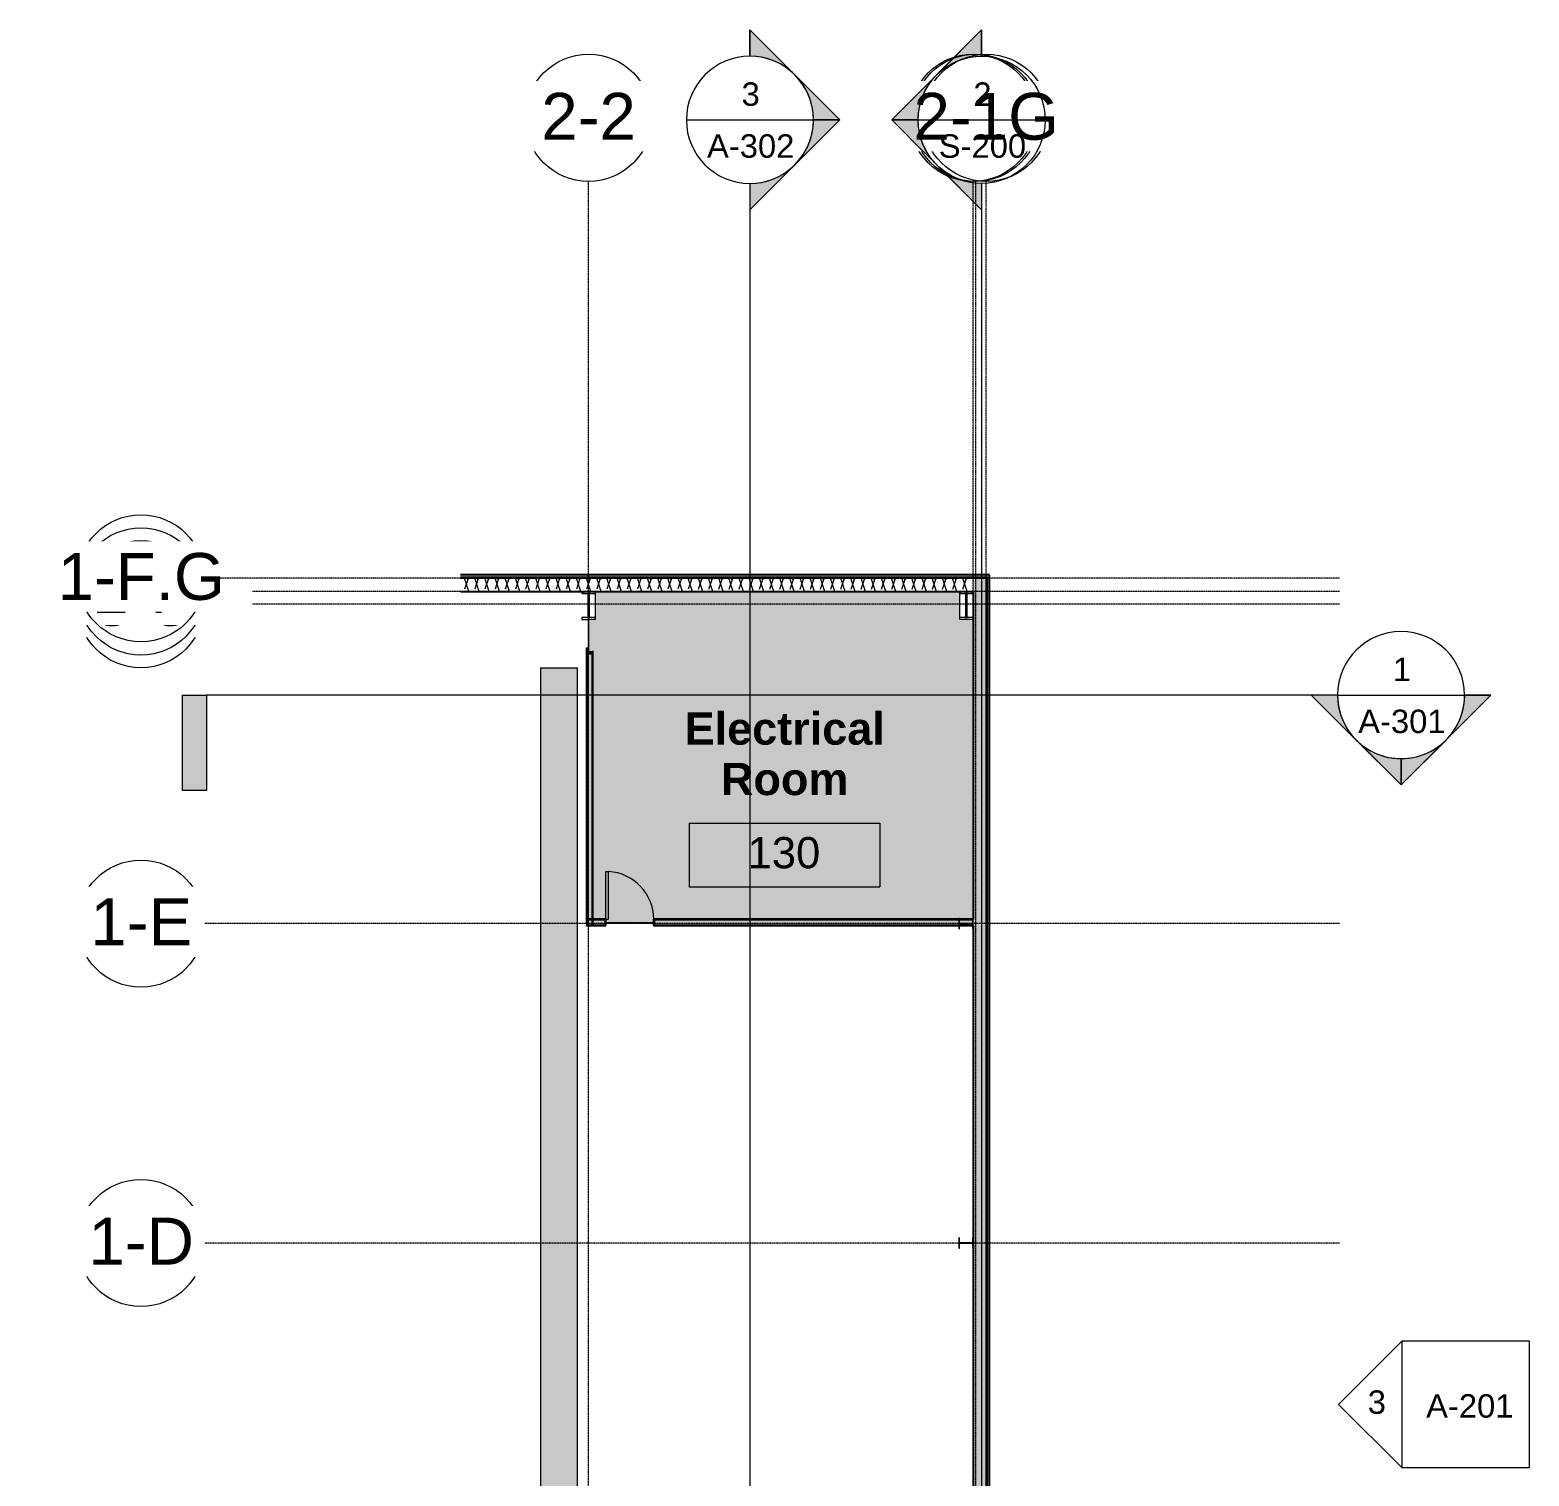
# Model space of a CAD drawing. Header units: inches. Extents: x 25557 to 33164, y -23509 to -20035.
# Drawn here: x 25559 to 26691, y -21802 to -20710 of the extents above; entities that cross this region are included whole.
import ezdxf

# ---------------------------------------------------------------- set-up
doc = ezdxf.new("R2010")
doc.units = ezdxf.units.IN
doc.header["$MEASUREMENT"] = 0
doc.linetypes.add('Grid Line 1_2_', pattern=[0.875, 0.5, -0.125, 0.125, -0.125])
for name, color, linetype, lineweight in [('A-DOOR', 31, 'Continuous', 9), ('A-FLOR', 192, 'Continuous', 9), ('A-WALL', 113, 'Continuous', 25), ('A-WALL-PATT', 111, 'Continuous', 25), ('G-ANNO-SYMB', 111, 'Continuous', 9), ('I-WALL', 2, 'Continuous', 9), ('L-SITE-WALL', 31, 'Continuous', 9), ('M-AREA-IDEN', 171, 'Continuous', 9), ('M-HVAC-DUCT', 70, 'Continuous', 9), ('S-BEAM', 12, 'Continuous', 9), ('S-COLS', 52, 'Continuous', 9), ('S-GRID', 1, 'Continuous', 9), ('S-GRID-IDEN', 1, 'Continuous', 9)]:
    doc.layers.add(name, color=color, linetype=linetype, lineweight=lineweight)
doc.styles.add('Arial', font='arial.ttf', dxfattribs={"height": 35.407186})
doc.styles.add('Arial_1', font='arial.ttf', dxfattribs={"height": 17.703593})
doc.styles.add('Arial_2', font='arial.ttf', dxfattribs={"height": 23.60479})
doc.styles.add('Arial_B', font='arialbd.ttf', dxfattribs={"height": 24.354149})
pattern_1 = [(0, (0, 0), (61.44, 15.36), [2.534, -43.546, 2.534, -43.546, -245.76]), (0, (0, 0), (61.44, 15.36), [-92.16, 2.534, -89.626, 2.534, -43.546, -107.52]), (0, (0, 0), (61.44, 15.36), [-230.4, 2.534, -28.186, 2.534, -74.266]), (120, (23.04, 7.68), (-44.02215, 45.528601), [2.534, -43.546, 2.534, -43.546, -245.76]), (120, (23.04, 7.68), (-44.02215, 45.528601), [-92.16, 2.534, -89.626, 2.534, -43.546, -107.52]), (120, (23.04, 7.68), (-44.02215, 45.528601), [-230.4, 2.534, -28.186, 2.534, -74.266]), (240, (30.72, 38.4), (-17.41785, -60.888601), [2.534, -43.546, 2.534, -43.546, -245.76]), (240, (30.72, 38.4), (-17.41785, -60.888601), [-92.16, 2.534, -89.626, 2.534, -43.546, -107.52]), (240, (30.72, 38.4), (-17.41785, -60.888601), [-230.4, 2.534, -28.186, 2.534, -74.266])]
pattern_2 = [(161.57, (0.96, 0.96), (-7.6802237, -0.0009796), [0, -54.643, 6.067, 0]), (18.43, (-0.96, 0.96), (-7.6802237, 0.0009796), [0, -54.643, 6.067, 0]), (108.43, (0.96, 0.96), (3.8382953, -19.20136532), [18.211, -42.499]), (71.57, (-0.96, 0.96), (3.8382953, 19.20136532), [18.211, -42.499])]
pattern_3 = [(0, (0, 0), (0, 24), []), (90, (0, 0), (-24, 1e-15), [])]
pattern_4 = [(225, (26266.39, -22360.053), (19.00703, -19.00703), []), (225, (26266.39, -22388.853), (19.00703, -19.00703), [])]
pattern_5 = [(225, (25980.89, -22360.053), (19.00703, -19.00703), []), (225, (25980.89, -22388.853), (19.00703, -19.00703), [])]

# ---------------------------------------------------------------- blocks, each defined once
blk = doc.blocks.new('Single-Flush - 36_ x 80_-913687-Mezzanine Floor Plan')
at = {"layer": 'A-DOOR', "lineweight": 13}
for p, q in [((16, -2.4), (16, -38.4)), ((18, -2.4), (16, -2.4)), ((18, -2.4), (18, -38.4)), ((18, -38.4), (16, -38.4))]:
    blk.add_line(p, q, dxfattribs=at)
at = {"layer": 'A-DOOR'}
blk.add_arc((18, -2.4), 36.1, 180, 266.8211, dxfattribs=at)
blk = doc.blocks.new('columns and girder2 - one-1108489-Mezzanine Floor Plan')
at = {"layer": 'S-BEAM'}
h = blk.add_hatch(dxfattribs=at)
h.set_pattern_fill('FP_5', color=256, style=0, pattern_type=2)
h.set_pattern_definition(pattern_4)
h.paths.add_polyline_path([(5, -0.5), (-5, -0.5), (-5, -2), (5, -2)], flags=0)
h.paths.add_polyline_path([(5, -20), (-5, -20), (-5, -21.5), (5, -21.5)], flags=0)
h.paths.add_polyline_path([(-2.3, -1204.8), (-5, -1204.8), (-5, -1206.3), (5, -1206.3), (5, -1204.8)], flags=0)
h.paths.add_polyline_path([(5, -1224.3), (-5, -1224.3), (-5, -1225.8), (5, -1225.8)], flags=0)
h = blk.add_hatch(dxfattribs=at)
h.set_pattern_fill('FP_5', color=256, style=0, pattern_type=2)
h.set_pattern_definition(pattern_4)
h.paths.add_polyline_path([(-0.6, -2), (-0.6, -20), (0.6, -20), (0.6, -2)], flags=0)
h.paths.add_polyline_path([(0.6, -1206.3), (-0.6, -1206.3), (-0.6, -1224.3), (0.6, -1224.3)], flags=0)
at = {"layer": 'S-BEAM', "lineweight": 15}
for p, q in [((5, -0.5), (-5, -0.5)), ((-5, -0.5), (-5, -2)), ((-5, -2), (5, -2)), ((0.6, -2), (-0.6, -2)), ((-0.6, -2), (-0.6, -20)), ((0.6, -20), (0.6, -2)), ((5, -2), (5, -0.5)), ((5, -20), (-5, -20)), ((-5, -20), (-5, -21.5)), ((-5, -21.5), (5, -21.5)), ((-0.6, -20), (0.6, -20)), ((5, -21.5), (5, -20)), ((-5, -1206.3), (5, -1206.3)), ((0.6, -1206.3), (-0.6, -1206.3)), ((-0.6, -1206.3), (-0.6, -1224.3)), ((0.6, -1224.3), (0.6, -1206.3)), ((5, -1224.3), (-5, -1224.3)), ((-0.6, -1224.3), (0.6, -1224.3))]:
    blk.add_line(p, q, dxfattribs=at)
blk = doc.blocks.new('columns and girder2 - one-V1-Mezzanine Floor Plan')
at = {"layer": 'S-BEAM'}
h = blk.add_hatch(dxfattribs=at)
h.set_pattern_fill('FP_6', color=256, style=0, pattern_type=2)
h.set_pattern_definition(pattern_5)
h.paths.add_polyline_path([(5, -0.5), (-5, -0.5), (-5, -2), (5, -2)], flags=0)
h.paths.add_polyline_path([(5, -20), (-5, -20), (-5, -21.5), (5, -21.5)], flags=0)
h.paths.add_polyline_path([(0, -1204.8), (-5, -1204.8), (-5, -1206.3), (5, -1206.3), (5, -1204.8)], flags=0)
h.paths.add_polyline_path([(-5, -1224.3), (-5, -1225.8), (5, -1225.8), (5, -1224.3)], flags=0)
h = blk.add_hatch(dxfattribs=at)
h.set_pattern_fill('FP_6', color=256, style=0, pattern_type=2)
h.set_pattern_definition(pattern_5)
h.paths.add_polyline_path([(-0.6, -2), (-0.6, -20), (0.6, -20), (0.6, -2)], flags=0)
h.paths.add_polyline_path([(0.6, -1206.3), (-0.6, -1206.3), (-0.6, -1224.3), (0.6, -1224.3)], flags=0)
at = {"layer": 'S-BEAM', "lineweight": 15}
for p, q in [((5, -0.5), (-5, -0.5)), ((-5, -0.5), (-5, -2)), ((-5, -2), (5, -2)), ((0.6, -2), (-0.6, -2)), ((-0.6, -2), (-0.6, -20)), ((0.6, -20), (0.6, -2)), ((5, -2), (5, -0.5)), ((5, -20), (-5, -20)), ((-5, -20), (-5, -21.5)), ((-5, -21.5), (5, -21.5)), ((-0.6, -20), (0.6, -20)), ((5, -21.5), (5, -20)), ((-5, -1206.3), (5, -1206.3)), ((0.6, -1206.3), (-0.6, -1206.3)), ((-0.6, -1206.3), (-0.6, -1224.3)), ((5, -1204.8), (0, -1204.8)), ((0.6, -1224.3), (0.6, -1206.3)), ((5, -1206.3), (5, -1204.8)), ((5, -1224.3), (-5, -1224.3)), ((-0.6, -1224.3), (0.6, -1224.3)), ((5, -1225.8), (5, -1224.3))]:
    blk.add_line(p, q, dxfattribs=at)
blk = doc.blocks.new('Grid - Grid Head - Circle-14747-Mezzanine Floor Plan')
at = {"layer": 'S-GRID-IDEN'}
blk.add_circle((0, 0), 0.25, dxfattribs=at)
blk = doc.blocks.new('Section - Section Head - Filled-1526-Mezzanine Floor Plan')
at = {"layer": 'G-ANNO-SYMB'}
h = blk.add_hatch(color=256, dxfattribs=at)
edge = h.paths.add_edge_path(flags=0)
edge.add_line((-0.4268, 0.1768), (-0.25, 0.3536))
edge.add_line((-0.25, 0.3536), (-0.25, 0.25))
edge.add_arc((-0.25, 0), 0.25, 90, 135)
h = blk.add_hatch(color=256, dxfattribs=at)
edge = h.paths.add_edge_path(flags=0)
edge.add_arc((-0.25, 0), 0.25, 45, 90)
edge.add_line((-0.25, 0.25), (-0.25, 0.3536))
edge.add_line((-0.25, 0.3536), (-0.0732, 0.1768))
h = blk.add_hatch(color=256, dxfattribs=at)
edge = h.paths.add_edge_path(flags=0)
edge.add_arc((-0.25, 0), 0.2503, 137.9216, 180)
edge.add_line((-0.5003, 0), (-0.6036, 0))
edge.add_line((-0.6036, 0), (-0.4358, 0.1678))
h = blk.add_hatch(color=256, dxfattribs=at)
edge = h.paths.add_edge_path(flags=0)
edge.add_line((-0.0642, 0.1678), (0.1036, 0))
edge.add_line((0.1036, 0), (0.0003, 0))
edge.add_arc((-0.25, 0), 0.2503, 0, 42.0784)
for p, q in [((-0.25, 0.3536), (-0.6036, 0)), ((-0.25, 0.3536), (-0.4268, 0.1768)), ((-0.25, 0.3536), (0.1036, 0)), ((-0.25, 0.25), (-0.25, 0.3536)), ((-0.0732, 0.1768), (-0.25, 0.3536)), ((-0.25, 0.3536), (-0.25, 0.25)), ((-0.4358, 0.1678), (-0.6036, 0)), ((0.1036, 0), (-0.0642, 0.1678)), ((-0.6036, 0), (-0.5003, 0)), ((0.0003, 0), (0.1036, 0)), ((-0.5, 0), (-0.6036, 0)), ((0, 0), (0.1036, 0))]:
    blk.add_line(p, q, dxfattribs=at)
for radius, start, end in [(0.25, 360, 180), (0.25, 90, 135), (0.25, 45, 90), (0.2503, 137.9216, 180), (0.2503, 0, 42.0784), (0.25, 180, 360)]:
    blk.add_arc((-0.25, 0), radius, start, end, dxfattribs=at)
blk = doc.blocks.new('Elevation - Detail Number-93309-Mezzanine Floor Plan')
at = {"layer": 'G-ANNO-SYMB'}
for p, q in [((-0.25, -0.25), (-0.25, 0.25)), ((-0.25, 0.25), (0.25, 0.25)), ((0.25, 0.25), (0.25, -0.25)), ((0.25, -0.25), (-0.25, -0.25))]:
    blk.add_line(p, q, dxfattribs=at)
blk = doc.blocks.new('Elevation - Detail Number-93036-Mezzanine Floor Plan')
at = {"layer": 'G-ANNO-SYMB'}
for p, q in [((0, 0.25), (-0.25, 0)), ((0.25, 0), (0, 0.25)), ((-0.25, 0), (0.25, 0))]:
    blk.add_line(p, q, dxfattribs=at)
blk = doc.blocks.new('Section - 3_32_ x 3_8_-18514-Mezzanine Floor Plan')
at = {"layer": 'G-ANNO-SYMB'}
blk.add_hatch(color=256, dxfattribs=at).paths.add_polyline_path([(0, 0.375), (0, 0), (-0.09375, 0), (-0.09375, 0.375)], flags=0)
for p, q in [((0, 0.375), (-0.09375, 0.375)), ((-0.09375, 0.375), (-0.09375, 0)), ((0, 0), (0, 0.375)), ((-0.09375, 0), (0, 0))]:
    blk.add_line(p, q, dxfattribs=at)
blk = doc.blocks.new('Space Tag - Space Tag-515361-Mezzanine Floor Plan')
at = {"layer": 'M-AREA-IDEN'}
for p, q in [((-0.375, -0.0625), (-0.375, -0.3125)), ((-0.375, -0.0625), (0.375, -0.0625)), ((0.375, -0.0625), (0.375, -0.3125)), ((-0.375, -0.3125), (0.375, -0.3125))]:
    blk.add_line(p, q, dxfattribs=at)

msp = doc.modelspace()

# ---------------------------------------------------------------- hatches: boundary and pattern name
at = {"layer": 'A-FLOR', "lineweight": 5}
msp.add_hatch(color=256, dxfattribs=at).paths.add_polyline_path([(26030, -21384.2), (26030, -21381.8), (26260.6, -21381.8), (26260.6, -21381.1), (26261.1, -21381.1), (26261.1, -21381.8), (26271, -21381.8), (26271, -21381.1), (26271.4, -21381.1), (26271.4, -21155.3), (26261.4, -21155.3), (26261.4, -21134.3), (25985.9, -21134.3), (25985.9, -21155.3), (25980.9, -21155.3), (25980.9, -21179.1), (25984.1, -21179.1), (25984.1, -21381.8), (25994, -21381.8), (25994, -21384.2), (26001.8, -21384.2)], flags=0)
at = {"layer": 'A-WALL-PATT', "lineweight": 9}
h = msp.add_hatch(dxfattribs=at)
h.set_pattern_fill('FP_4', color=256, style=0, pattern_type=2)
h.set_pattern_definition(pattern_3)
h.paths.add_polyline_path([(26281.4, -21124.3), (26281.4, -21123.3), (25884.1, -21123.3), (25884.1, -21124.3), (26271.4, -21124.3)], flags=0)
h = msp.add_hatch(dxfattribs=at)
h.set_pattern_fill('FP_3', color=256, style=0, pattern_type=2)
h.set_pattern_definition(pattern_2)
h.paths.add_polyline_path([(26001.8, -21134.3), (26271.4, -21134.3), (26271.4, -21124.3), (25884.1, -21124.3), (25884.1, -21134.3), (25942.9, -21134.3)], flags=0)
h = msp.add_hatch(dxfattribs=at)
h.set_pattern_fill('FP_3', color=256, style=0, pattern_type=2)
h.set_pattern_definition(pattern_2)
h.paths.add_polyline_path([(26271.4, -22233.7), (26281.4, -22233.7), (26281.4, -21124.3), (26271.4, -21124.3), (26271.4, -22107.7)], flags=0)
h = msp.add_hatch(dxfattribs=at)
h.set_pattern_fill('FP_4', color=256, style=0, pattern_type=2)
h.set_pattern_definition(pattern_3)
h.paths.add_polyline_path([(26282.4, -22233.7), (26282.4, -21123.3), (26281.4, -21123.3), (26281.4, -22233.7)], flags=0)
h = msp.add_hatch(dxfattribs=at)
h.set_pattern_fill('FP_2', color=256, style=0, pattern_type=2)
h.set_pattern_definition(pattern_1)
h.paths.add_polyline_path([(25979.4, -21386.6), (25980, -21386.6), (25980, -21181.3), (25979.4, -21181.3), (25979.4, -21381.2)], flags=0)
h = msp.add_hatch(dxfattribs=at)
h.set_pattern_fill('FP_2', color=256, style=0, pattern_type=2)
h.set_pattern_definition(pattern_1)
h.paths.add_polyline_path([(25983.5, -21386.6), (25984.1, -21386.6), (25984.1, -21181.3), (25983.5, -21181.3), (25983.5, -21381.2)], flags=0)
h = msp.add_hatch(dxfattribs=at)
h.set_pattern_fill('FP_2', color=256, style=0, pattern_type=2)
h.set_pattern_definition(pattern_1)
h.paths.add_polyline_path([(26030, -21386.6), (26271.4, -21386.6), (26271.4, -21385.9), (26030.6, -21385.9), (26030.6, -21384.2), (26030, -21384.2)], flags=0)
h.paths.add_polyline_path([(25994, -21386.6), (25994, -21384.2), (25993.4, -21384.2), (25993.4, -21385.9), (25979.4, -21385.9), (25979.4, -21386.6)], flags=0)
at = {"layer": 'I-WALL', "lineweight": 5}
for points in [[(25984.1, -21181.3), (25984.1, -21179.1), (25980.9, -21179.1), (25980.9, -21176.9), (25979.4, -21176.9), (25979.4, -21181.3)], [(25983.5, -21386.6), (25983.5, -21181.3), (25980, -21181.3), (25980, -21386.6)]]:
    msp.add_hatch(color=256, dxfattribs=at).paths.add_polyline_path(points, flags=0)
h = msp.add_hatch(color=256, dxfattribs=at)
h.paths.add_polyline_path([(26271.4, -21385.9), (26271.4, -21382.4), (26030.6, -21382.4), (26030.6, -21385.9), (26119.5, -21385.9)], flags=0)
h.paths.add_polyline_path([(25993.4, -21385.9), (25993.4, -21382.4), (25979.4, -21382.4), (25979.4, -21385.9)], flags=0)
at = {"layer": 'L-SITE-WALL'}
msp.add_hatch(color=256, dxfattribs=at).paths.add_polyline_path([(26119.5, -21123.3), (26282.4, -21123.3), (26282.4, -21121.8), (25884.1, -21121.8), (25884.1, -21123.3), (26001.8, -21123.3)], flags=0)
at = {"layer": 'L-SITE-WALL', "lineweight": 5}
msp.add_hatch(color=256, dxfattribs=at).paths.add_polyline_path([(26283.9, -22233.7), (26283.9, -21121.8), (26282.4, -21121.8), (26282.4, -22233.7)], flags=0)
at = {"layer": 'M-HVAC-DUCT', "lineweight": 5}
for points in [[(25956.1, -22298.1), (25958.5, -22298.1), (25958.5, -21191.9), (25944.5, -21191.9), (25944.5, -22298.1), (25953.8, -22298.1)], [(25972.3, -22298.1), (25972.5, -22298.1), (25972.5, -21191.9), (25958.5, -21191.9), (25958.5, -22298.1), (25971.9, -22298.1)]]:
    msp.add_hatch(color=256, dxfattribs=at).paths.add_polyline_path(points, flags=0)
at = {"layer": 'S-COLS'}
h = msp.add_hatch(dxfattribs=at)
h.set_pattern_fill('FP_1', color=256, style=0, pattern_type=2)
h.set_pattern_definition([(45, (0, 0), (-19.00703, 19.00703), []), (45, (0, 28.8), (-19.00703, 19.00703), [])])
h.paths.add_polyline_path([(26271.4, -21630.3), (26271.4, -21622.3), (26271, -21622.3), (26271, -21625.5), (26270.8, -21626), (26270.3, -21626.2), (26261.8, -21626.2), (26261.3, -21626), (26261.1, -21625.5), (26261.1, -21622.3), (26260.6, -21622.3), (26260.6, -21630.3), (26261.1, -21630.3), (26261.1, -21627.1), (26261.3, -21626.6), (26261.8, -21626.4), (26270.3, -21626.4), (26270.8, -21626.6), (26271, -21627.1), (26271, -21630.3)], flags=0)

# ---------------------------------------------------------------- linework, layer by layer
at = {"layer": 'A-FLOR'}
for p, q in [((25985.9, -21134.3), (25985.9, -21155.3)), ((26261.4, -21155.3), (26261.4, -21134.3)), ((25985.9, -21155.3), (25980.9, -21155.3)), ((25980.9, -21155.3), (25980.9, -21179.1)), ((26271.4, -21155.3), (26261.4, -21155.3)), ((25994, -21384.2), (26030, -21384.2))]:
    msp.add_line(p, q, dxfattribs=at)
at = {"layer": 'A-WALL', "lineweight": 9}
for p, q in [((25884.1, -21123.3), (26282.4, -21123.3)), ((25884.1, -21124.3), (26281.4, -21124.3)), ((26281.4, -22233.7), (26281.4, -21124.3)), ((26282.4, -22233.7), (26282.4, -21123.3)), ((25980, -21181.3), (25980, -21386.6)), ((25983.5, -21181.3), (25983.5, -21386.6)), ((25993.4, -21382.4), (25979.4, -21382.4)), ((25993.4, -21385.9), (25993.4, -21382.4)), ((26030.6, -21382.4), (26030.6, -21385.9)), ((26271.4, -21382.4), (26030.6, -21382.4)), ((26271.4, -21386.6), (26271.4, -21381.8)), ((25979.4, -21385.9), (25993.4, -21385.9)), ((26030.6, -21385.9), (26271.4, -21385.9))]:
    msp.add_line(p, q, dxfattribs=at)
at = {"layer": 'G-ANNO-SYMB'}
for p, q in [((26054.8, -20778.1), (26150.8, -20778.1)), ((26102.8, -20826.1), (26102.8, -22662.9)), ((26277.9, -20826.1), (26277.9, -22662.9)), ((26546.8, -21212.5), (25692.2, -21212.5)), ((26546.8, -21212.5), (26642.8, -21212.5))]:
    msp.add_line(p, q, dxfattribs=at)
at = {"layer": 'I-WALL'}
for p, q in [((25979.4, -21176.9), (25980.9, -21176.9)), ((25979.4, -21181.3), (25979.4, -21176.9)), ((25984.1, -21179.1), (25984.1, -21181.3))]:
    msp.add_line(p, q, dxfattribs=at)
at = {"layer": 'I-WALL', "lineweight": 25}
for p, q in [((25984.1, -21181.3), (25979.4, -21181.3)), ((25979.4, -21181.3), (25979.4, -21386.6)), ((25984.1, -21386.6), (25984.1, -21181.3)), ((25994, -21381.8), (25979.4, -21381.8)), ((25994, -21386.6), (25994, -21381.8)), ((26271.4, -21381.8), (26030, -21381.8)), ((26030, -21381.8), (26030, -21386.6)), ((25979.4, -21386.6), (25994, -21386.6)), ((26030, -21386.6), (26271.4, -21386.6))]:
    msp.add_line(p, q, dxfattribs=at)
at = {"layer": 'L-SITE-WALL', "lineweight": 25}
for p, q in [((26283.9, -21121.8), (25884.1, -21121.8)), ((26283.9, -22233.7), (26283.9, -21121.8)), ((25884.1, -21134.3), (26271.4, -21134.3)), ((26271.4, -21134.3), (26271.4, -21381.8)), ((26271.4, -21386.6), (26271.4, -22233.7))]:
    msp.add_line(p, q, dxfattribs=at)
at = {"layer": 'M-HVAC-DUCT'}
for p, q in [((25944.5, -21191.9), (25944.5, -22298.1)), ((25944.5, -21191.9), (25972.5, -21191.9)), ((25972.5, -22298.1), (25972.5, -21191.9))]:
    msp.add_line(p, q, dxfattribs=at)
at = {"layer": 'S-COLS', "lineweight": 15}
for p, q in [((26261.1, -21381.1), (26260.6, -21381.1)), ((26260.6, -21381.1), (26260.6, -21389.1)), ((26261.1, -21384.2), (26261.1, -21381.1)), ((26271.4, -21381.1), (26271, -21381.1)), ((26271, -21381.1), (26271, -21384.2)), ((26271.4, -21389.1), (26271.4, -21381.1)), ((26260.6, -21389.1), (26261.1, -21389.1)), ((26261.1, -21389.1), (26261.1, -21385.9)), ((26270.3, -21384.9), (26261.8, -21384.9)), ((26261.8, -21385.2), (26270.3, -21385.2)), ((26271, -21385.9), (26271, -21389.1)), ((26271, -21389.1), (26271.4, -21389.1)), ((26261.1, -21622.3), (26260.6, -21622.3)), ((26260.6, -21622.3), (26260.6, -21630.3)), ((26260.6, -21630.3), (26261.1, -21630.3)), ((26261.1, -21625.5), (26261.1, -21622.3)), ((26261.1, -21630.3), (26261.1, -21627.1)), ((26270.3, -21626.2), (26261.8, -21626.2)), ((26261.8, -21626.4), (26270.3, -21626.4)), ((26271.4, -21622.3), (26271, -21622.3)), ((26271, -21622.3), (26271, -21625.5)), ((26271, -21627.1), (26271, -21630.3)), ((26271, -21630.3), (26271.4, -21630.3)), ((26271.4, -21630.3), (26271.4, -21622.3))]:
    msp.add_line(p, q, dxfattribs=at)
for centre, start, end in [((26261.8, -21384.2), 180, 270), ((26261.8, -21385.9), 90, 180), ((26270.3, -21384.2), 270, 0), ((26270.3, -21385.9), 0, 90), ((26261.8, -21625.5), 180, 270), ((26261.8, -21627.1), 90, 180), ((26270.3, -21625.5), 270, 0), ((26270.3, -21627.1), 0, 90)]:
    msp.add_arc(centre, 0.691, start, end, dxfattribs=at)
at = {"layer": 'S-GRID', "linetype": 'Grid Line 1_2_'}
for p, q in [((25980.9, -22664.4), (25980.9, -20824.6)), ((25980.9, -22664.4), (25980.9, -20824.6)), ((26271.4, -22664.4), (26271.4, -20824.6)), ((26273.4, -22664.4), (26273.4, -20824.6)), ((26281.4, -22664.4), (26281.4, -20824.6)), ((26281.4, -22664.4), (26281.4, -20824.6))]:
    msp.add_line(p, q, dxfattribs=at)

# ---------------------------------------------------------------- block references
at = {"layer": 'A-DOOR', "rotation": 180}
msp.add_blockref('Single-Flush - 36_ x 80_-913687-Mezzanine Floor Plan', (26012, -21384.2), dxfattribs=at)
at = {"layer": 'G-ANNO-SYMB', "xscale": 191.9999999999999, "yscale": 191.9999999999999, "zscale": 191.9999999999999}
for name, p, rotation in [('Section - Section Head - Filled-1526-Mezzanine Floor Plan', (26102.8, -20826.1), 269.9999999999996), ('Section - Section Head - Filled-1526-Mezzanine Floor Plan', (26546.8, -21212.5), 180), ('Elevation - Detail Number-93036-Mezzanine Floor Plan', (26595.5, -21748.2), 90)]:
    msp.add_blockref(name, p, dxfattribs=dict(at, rotation=rotation))
at = {"layer": 'G-ANNO-SYMB', "extrusion": (0, 0, -1), "xscale": 191.9999999999999, "yscale": 191.9999999999999, "zscale": 191.9999999999999, "rotation": 180}
msp.add_blockref('Section - 3_32_ x 3_8_-18514-Mezzanine Floor Plan', (-25692.2, -21212.5), dxfattribs=at)
at = {"layer": 'G-ANNO-SYMB', "xscale": 191.9999999999999, "yscale": 191.9999999999999, "zscale": 191.9999999999999}
msp.add_blockref('Elevation - Detail Number-93309-Mezzanine Floor Plan', (26643.5, -21748.2), dxfattribs=at)
at = {"layer": 'M-AREA-IDEN', "xscale": 191.9999999999999, "yscale": 191.9999999999999, "zscale": 191.9999999999999}
msp.add_blockref('Space Tag - Space Tag-515361-Mezzanine Floor Plan', (26129, -21297.3), dxfattribs=at)
at = {"layer": 'S-BEAM', "rotation": 180}
for name, p in [('columns and girder2 - one-V1-Mezzanine Floor Plan', (25980.9, -22360.1)), ('columns and girder2 - one-1108489-Mezzanine Floor Plan', (26266.4, -22360.1))]:
    msp.add_blockref(name, p, dxfattribs=at)
at = {"layer": 'S-GRID-IDEN', "xscale": 191.9999999999999, "yscale": 191.9999999999999, "zscale": 191.9999999999999}
for p in [(25980.9, -20776.6), (26281.4, -20776.6)]:
    msp.add_blockref('Grid - Grid Head - Circle-14747-Mezzanine Floor Plan', p, dxfattribs=at)
at = {"layer": 'S-GRID-IDEN', "xscale": 191.9999999999999, "yscale": 191.9999999999999, "zscale": 191.9999999999999, "rotation": 89.99999999999982}
for p in [(25642.7, -21143.8), (25642.7, -21385.1), (25642.7, -21626.3)]:
    msp.add_blockref('Grid - Grid Head - Circle-14747-Mezzanine Floor Plan', p, dxfattribs=at)

# ---------------------------------------------------------------- texts
at = {"layer": 'G-ANNO-SYMB', "char_height": 17.7, "attachment_point": 2, "line_spacing_factor": 0.938532, "style": 'Arial_1'}
for s, insert, width in [('3', (26103.4, -20749.8), 16.416), ('A-302', (26103.4, -20789), 78.624), ('1', (26595.4, -21184.2), 16.416), ('A-301', (26595.4, -21223.5), 78.624)]:
    msp.add_mtext(s, dxfattribs=dict(at, insert=insert, width=width))
at = {"layer": 'M-AREA-IDEN', "attachment_point": 2, "line_spacing_factor": 0.938532}
for s, insert, char_height, width, style in [('Electrical\\PRoom', (26129.1, -21225.6), 24.35, 175.104, 'Arial_B'), ('130', (26128.5, -21319.7), 23.6, 65.664, 'Arial_2')]:
    msp.add_mtext(s, dxfattribs=dict(at, insert=insert, char_height=char_height, width=width, style=style))

# ---------------------------------------------------------------- next in the draw order: texts
at = {"layer": 'G-ANNO-SYMB', "char_height": 17.7, "attachment_point": 2, "line_spacing_factor": 0.938532, "style": 'Arial_1', "bg_fill": 3, "box_fill_scale": 1.25, "bg_fill_color": 0, "bg_fill_transparency": 0}
for s, insert, width in [('3', (26576.5, -21737.6), 16.416), ('A-201', (26646.7, -21740.5), 78.624)]:
    msp.add_mtext(s, dxfattribs=dict(at, insert=insert, width=width))
at = {"layer": 'S-GRID-IDEN', "char_height": 35.41, "attachment_point": 2, "line_spacing_factor": 0.938532, "style": 'Arial', "bg_fill": 3, "box_fill_scale": 1.25, "bg_fill_color": 0, "bg_fill_transparency": 0}
for s, insert, width in [('1-2', (25980.9, -20757.7), 85.104), ('1-1G', (26281.4, -20757.7), 130.896), ('3-8', (25642.9, -21124.7), 85.104), ('3-7', (25642.9, -21366), 85.104), ('3-6', (25642.9, -21607.2), 85.104)]:
    msp.add_mtext(s, dxfattribs=dict(at, insert=insert, width=width))

# ---------------------------------------------------------------- next in the draw order: linework, layer by layer
at = {"layer": 'S-GRID', "linetype": 'Grid Line 1_2_'}
for p, q in [((26548.3, -21143.8), (25690.7, -21143.8)), ((26548.3, -21385.1), (25690.7, -21385.1)), ((26548.3, -21626.3), (25690.7, -21626.3))]:
    msp.add_line(p, q, dxfattribs=at)

# ---------------------------------------------------------------- next in the draw order: block references
at = {"layer": 'S-GRID-IDEN', "xscale": 191.9999999999999, "yscale": 191.9999999999999, "zscale": 191.9999999999999}
for p in [(25980.9, -20776.6), (26273.4, -20776.6)]:
    msp.add_blockref('Grid - Grid Head - Circle-14747-Mezzanine Floor Plan', p, dxfattribs=at)
at = {"layer": 'S-GRID-IDEN', "xscale": 191.9999999999999, "yscale": 191.9999999999999, "zscale": 191.9999999999999, "rotation": 89.99999999999982}
for p in [(25642.7, -21134.3), (25642.7, -21385.1), (25642.7, -21626.3)]:
    msp.add_blockref('Grid - Grid Head - Circle-14747-Mezzanine Floor Plan', p, dxfattribs=at)

# ---------------------------------------------------------------- next in the draw order: texts
at = {"layer": 'S-GRID-IDEN', "char_height": 35.41, "attachment_point": 2, "line_spacing_factor": 0.938532, "style": 'Arial', "bg_fill": 3, "box_fill_scale": 1.25, "bg_fill_color": 0, "bg_fill_transparency": 0}
for s, insert, width in [('2-2', (25980.9, -20757.7), 85.104), ('2-1', (26273.4, -20757.7), 85.104), ('1-F', (25642.9, -21115.2), 88.128), ('1-E', (25642.9, -21366), 91.584), ('1-D', (25642.9, -21607.2), 94.608)]:
    msp.add_mtext(s, dxfattribs=dict(at, insert=insert, width=width))

# ---------------------------------------------------------------- next in the draw order: linework, layer by layer
at = {"layer": 'S-GRID', "linetype": 'Grid Line 1_2_'}
for p, q in [((26548.3, -21134.3), (25690.7, -21134.3)), ((26548.3, -21385.1), (25690.7, -21385.1)), ((26548.3, -21626.3), (25690.7, -21626.3))]:
    msp.add_line(p, q, dxfattribs=at)

# ---------------------------------------------------------------- next in the draw order: block references
at = {"layer": 'S-GRID-IDEN', "xscale": 191.9999999999999, "yscale": 191.9999999999999, "zscale": 191.9999999999999}
msp.add_blockref('Grid - Grid Head - Circle-14747-Mezzanine Floor Plan', (26271.4, -20776.6), dxfattribs=at)
at = {"layer": 'S-GRID-IDEN', "xscale": 191.9999999999999, "yscale": 191.9999999999999, "zscale": 191.9999999999999, "rotation": 89.99999999999982}
msp.add_blockref('Grid - Grid Head - Circle-14747-Mezzanine Floor Plan', (25642.7, -21124.3), dxfattribs=at)

# ---------------------------------------------------------------- next in the draw order: texts
at = {"layer": 'S-GRID-IDEN', "char_height": 35.41, "attachment_point": 2, "line_spacing_factor": 0.938532, "style": 'Arial', "bg_fill": 3, "box_fill_scale": 1.25, "bg_fill_color": 0, "bg_fill_transparency": 0}
for s, insert, width in [('1-1.G', (26271.4, -20757.7), 147.312), ('1-F.G', (25642.9, -21105.2), 150.336)]:
    msp.add_mtext(s, dxfattribs=dict(at, insert=insert, width=width))

# ---------------------------------------------------------------- next in the draw order: linework, layer by layer
at = {"layer": 'S-GRID', "linetype": 'Grid Line 1_2_'}
msp.add_line((26548.3, -21124.3), (25690.7, -21124.3), dxfattribs=at)

# ---------------------------------------------------------------- next in the draw order: block references
at = {"layer": 'S-GRID-IDEN', "xscale": 191.9999999999999, "yscale": 191.9999999999999, "zscale": 191.9999999999999}
msp.add_blockref('Grid - Grid Head - Circle-14747-Mezzanine Floor Plan', (26281.4, -20776.6), dxfattribs=at)

# ---------------------------------------------------------------- next in the draw order: texts
at = {"layer": 'S-GRID-IDEN', "insert": (26281.4, -20757.7), "char_height": 35.41, "width": 130.896, "attachment_point": 2, "line_spacing_factor": 0.938532, "style": 'Arial', "bg_fill": 3, "box_fill_scale": 1.25, "bg_fill_color": 0, "bg_fill_transparency": 0}
msp.add_mtext('2-1G', dxfattribs=at)

# ---------------------------------------------------------------- next in the draw order: linework, layer by layer
at = {"layer": 'G-ANNO-SYMB'}
msp.add_line((26229.9, -20778.1), (26325.9, -20778.1), dxfattribs=at)

# ---------------------------------------------------------------- next in the draw order: block references
at = {"layer": 'G-ANNO-SYMB', "extrusion": (0, 0, -1), "xscale": 191.9999999999999, "yscale": 191.9999999999999, "zscale": 191.9999999999999, "rotation": 270.0000000000003}
msp.add_blockref('Section - Section Head - Filled-1526-Mezzanine Floor Plan', (-26277.9, -20826.1), dxfattribs=at)

# ---------------------------------------------------------------- next in the draw order: texts
at = {"layer": 'G-ANNO-SYMB', "char_height": 17.7, "attachment_point": 2, "line_spacing_factor": 0.938532, "style": 'Arial_1'}
for s, insert, width in [('2', (26278.5, -20749.8), 16.416), ('S-200', (26278.5, -20789), 78.624)]:
    msp.add_mtext(s, dxfattribs=dict(at, insert=insert, width=width))

doc.saveas('drawing.dxf')
